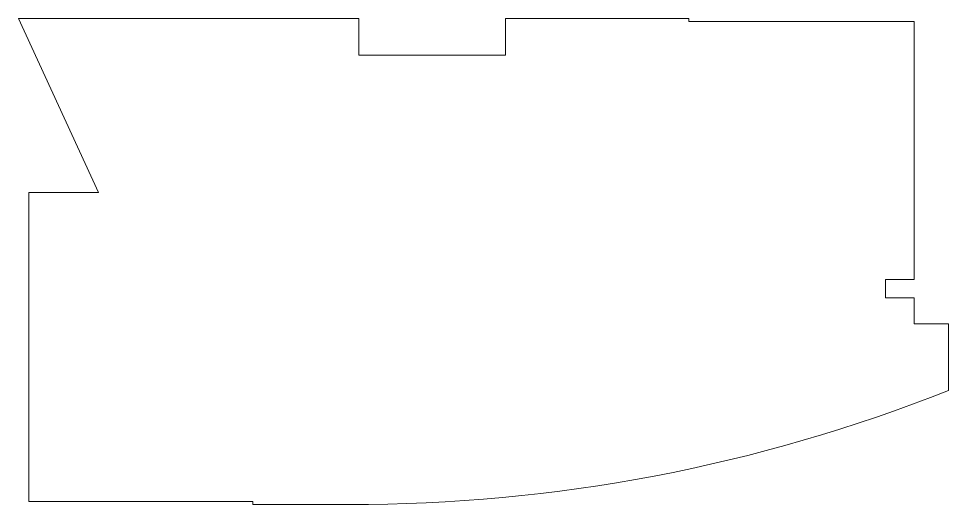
# Model space of a CAD drawing. Header units: inches. Extents: x -182 to 2656, y 80 to 1564.
import ezdxf

# ---------------------------------------------------------------- set-up
doc = ezdxf.new("R2010")
doc.units = ezdxf.units.IN
doc.header["$LTSCALE"] = 0.5
doc.header["$MEASUREMENT"] = 0
doc.layers.add('G-Anno-Nplt', color=140, linetype='Continuous', lineweight=18, plot=False)

msp = doc.modelspace()

# ---------------------------------------------------------------- linework, layer by layer
at = {"layer": 'G-Anno-Nplt'}
msp.add_lwpolyline([(827.1, 80), (533, 80), (533, 89), (-151, 89), (-151, 1033), (61.7, 1033), (-182.4, 1564), (856, 1564), (856, 1452), (1304, 1452), (1304, 1564), (1864, 1564), (1864, 1555), (2551, 1555), (2551, 767), (2463.5, 767), (2463.5, 711), (2551, 711), (2551, 632), (2656, 632), (2656, 428.3, -0.09571), (827.1, 80)], format="xyb", close=True, dxfattribs=at)

doc.saveas('drawing.dxf')
